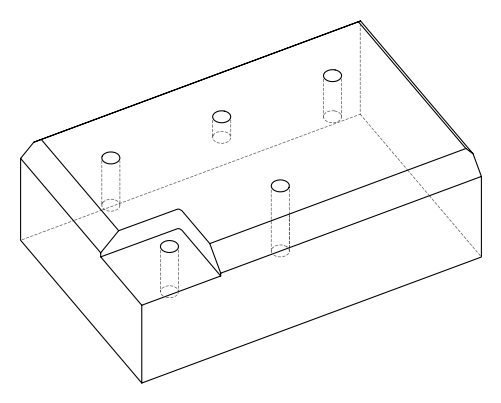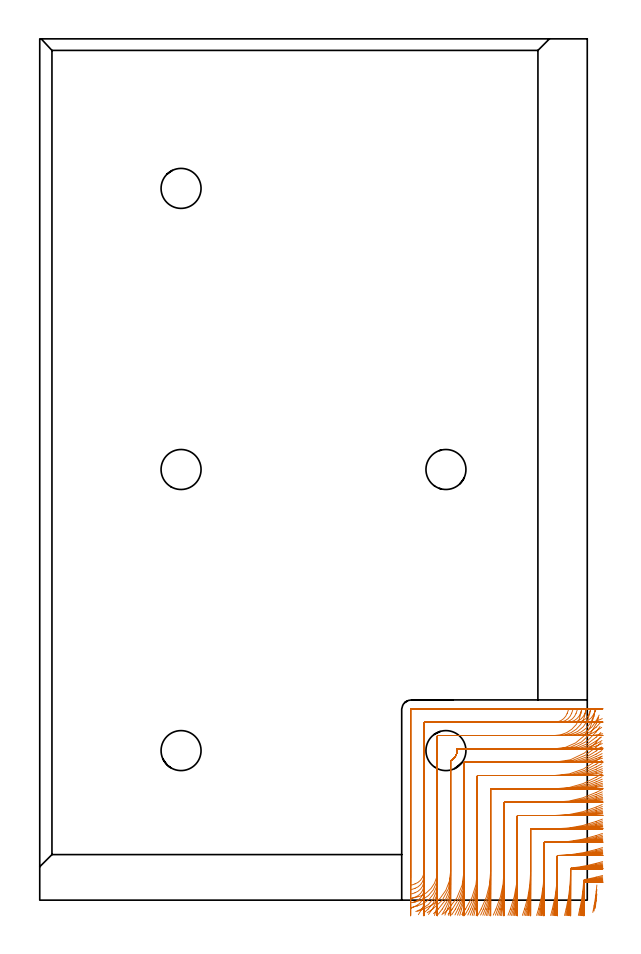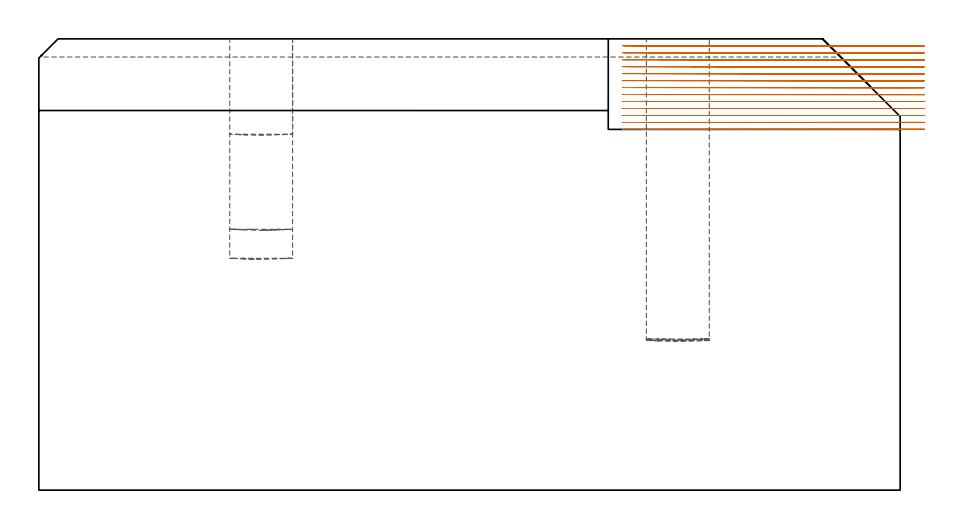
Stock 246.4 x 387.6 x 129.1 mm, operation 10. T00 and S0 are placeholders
(PLAN: 10 operations, 2 tool changes, 82.3 min)
(1 INDEXABLE_INSERT_DRILL_BLIND_HOLE_FROM_SOLID | STEP1POCKET | NXT0302_007 | 0.26 min | 15977 mm3)
(2 INDEXABLE_INSERT_DRILL_BLIND_HOLE_FROM_SOLID_1 | STEP1POCKET_1 | NXT0302_007 | 0.26 min | 21848 mm3)
(3 INDEXABLE_INSERT_DRILL_BLIND_HOLE_FROM_SOLID_2 | STEP1POCKET_2 | NXT0302_007 | 0.12 min | 6958 mm3)
(4 INDEXABLE_INSERT_DRILL_BLIND_HOLE_FROM_SOLID_3 | STEP1POCKET_3 | NXT0302_007 | 0.36 min | 21949 mm3)
(5 INDEXABLE_INSERT_DRILL_BLIND_HOLE_FROM_SOLID_4 | STEP1POCKET_4 | NXT0302_007 | 0.23 min | 13871 mm3)
(6 AREA_MILL | FG_CHAMFER_SURFACE | UGT0205_001 | 19.39 min | 75305 mm3)
(7 AREA_MILL_1 | FG_CHAMFER_SURFACE_1 | UGT0205_001 | 3.78 min | 3052 mm3)
(8 AREA_MILL_2 | FG_CHAMFER_SURFACE_2 | UGT0205_001 | 6.08 min | 5642 mm3)
(9 AREA_MILL_3 | FG_CHAMFER_SURFACE_3 | UGT0205_001 | 10.62 min | 35788 mm3)
(10 MILL_CORNER_NOTCH_RECTANGULAR | CORNER_NOTCH_RECTANGULAR | NXT0201_009 | Follow Part, ap 2, ae 75% | 41.24 min | 184515 mm3)
(TOOL NXT0302_007 | Index. Insert Drill 18mm [880-D1800L25-05] | D18 PA176 FL90 Z2)
(TOOL UGT0205_001 | Chamfer Mill 20 x 3 x 45 deg. | D20 FL50 Z2)
(TOOL NXT0201_009 | ENDMILL 8mm [2P460-0800-NA 1630] | D8 FL26 Z6)
(OP 10 MILL_CORNER_NOTCH_RECTANGULAR)
G17 G21 G94 G90
T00 M6
G54
G17 G0 G90 X250.727 Y6.804 S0 M3
G43 Z139.1 H1
Z127.108
G94 G1 X250.4 Y3.822 F250.
G2 X249.445 Y-2.594 R84.
G1 X248.889 Y-5.542
G0 Z139.1
X253.313 Y11.088
Z127.108
G1 X250.4 Y10.37
G2 X245.119 Y9.259 R78. F500.
G3 X244.793 Y8.892 R0.4
G2 X243.031 Y-4. R78.
G1 X242.378 Y-6.928 F250.
G0 Z139.1
X253.297 Y17.344
Z127.108
G1 X250.4 Y16.565
G2 X239.253 Y14.495 R72. F500.
G3 X238.9 Y14.103 R0.4
G1 Y12.974
G2 X236.871 Y-4. R72.
G1 X236.163 Y-6.915 F250.
G0 Z139.1
X253.277 Y23.648
Z127.108
G1 X250.4 Y22.799
G2 X233.286 Y20.119 R66. F500.
G3 X232.9 Y19.723 R0.4
G1 Y12.974
G2 X230.68 Y-4. R66.
G1 X229.908 Y-6.899 F250.
G0 Z139.1
X253.251 Y30.016
Z127.108
G1 X250.4 Y29.082
G2 X231.721 Y26.1 R60. F500.
G1 X227.296
G3 X226.9 Y25.704 R0.4
G1 Y12.974
G2 X224.449 Y-4. R60.
G1 X223.6 Y-6.877 F250.
G0 Z139.1
X253.215 Y36.471
Z127.108
G1 X250.4 Y35.434
G2 X231.721 Y32.1 R54. F500.
G1 X221.296
G3 X220.9 Y31.704 R0.4
G1 Y12.974
G2 X218.163 Y-4. R54.
G1 X217.22 Y-6.848 F250.
G0 Z139.1
X253.164 Y43.051
Z127.108
G1 X250.4 Y41.884
G2 X231.721 Y38.1 R48. F500.
G1 X215.296
G3 X214.9 Y37.704 R0.4
G1 Y12.974
G2 X211.799 Y-4. R48.
G1 X210.738 Y-6.806 F250.
G0 Z139.1
X253.087 Y49.817
Z127.108
G1 X250.4 Y48.482
G2 X231.721 Y44.1 R42. F500.
G1 X209.296
G3 X208.9 Y43.704 R0.4
G1 Y12.974
G2 X205.317 Y-4. R42.
G1 X204.105 Y-6.744 F250.
G0 Z139.1
X252.965 Y56.882
Z127.108
G1 X250.4 Y55.325
G2 X231.721 Y50.1 R36. F500.
G1 X203.296
G3 X202.9 Y49.704 R0.4
G1 Y12.974
G2 X198.647 Y-4. R36.
G1 X197.233 Y-6.646 F250.
G0 Z139.1
X252.747 Y64.493
Z127.108
G1 X250.4 Y62.625
G2 X231.721 Y56.1 R30. F500.
G1 X197.297
G3 X196.9 Y55.703 R0.4
G1 Y12.974
G2 X191.636 Y-4. R30.
G1 X189.939 Y-6.474 F250.
G0 Z139.1
X252.284 Y73.366
Z127.108
G1 X250.4 Y71.031
G2 X231.721 Y62.1 R24. F500.
G1 X191.297
G3 X190.9 Y61.703 R0.4
G1 Y12.974
G2 X183.867 Y-4. R24.
G1 X181.746 Y-6.121 F250.
G0 Z139.1
X249.964 Y85.688
Z127.108
G1 X249.404 Y82.741
G2 X231.721 Y68.1 R18. F500.
G1 X187.731
G2 X187.728 Y66.479 R4.999
X187.217 Y64.961 R5.152
G1 X187.14 Y64.819
X186.774 Y64.267
G2 X184.9 Y62.767 R5.005
G1 Y61.703
Y12.974
G2 X172.891 Y-4. R18.
G1 X170.062 Y-4.998 F250.
G0 Z139.1
X243.803 Y85.579
Z127.108
G1 X243.553 Y84.1
G2 X231.721 Y74.1 R12. F500.
G1 X179.297
G3 X178.9 Y73.703 R0.4
G1 Y70.422
Y67.422 F250.
G0 Z139.1
Y67.179
Z127.108
G1 Y64.179
Y12.974 F500.
G2 X168.9 Y1.142 R12.
G1 X167.421 Y0.892 F250.
G0 Z139.1
X237.877 Y85.514
Z127.108
G1 X237.377 Y84.1
G2 X231.721 Y80.1 R6. F500.
G1 X173.297
G3 X172.9 Y79.703 R0.4
G1 Y12.974
G2 X168.899 Y7.317 R6.
G1 X167.485 Y6.817 F250.
G0 Z139.1
X234.721 Y86.1
Z127.108
G1 X231.721
X167.3 F500.
G3 X166.9 Y85.7 R0.4
G1 Y12.974
Y9.974 F250.
G0 Z139.1
X250.727 Y4.812
Z125.115
G1 X250.4 Y1.83
G2 X249.901 Y-1.935 R84.
G1 X249.44 Y-4.899
G0 Z139.1
X253.331 Y10.548
Z125.115
G1 X250.4 Y9.906
G2 X245.199 Y8.95 R78. F500.
G3 X244.863 Y8.573 R0.4
G2 X243.448 Y-4. R78.
G1 X242.872 Y-6.944 F250.
G0 Z139.1
X253.318 Y16.756
Z125.115
G1 X250.4 Y16.06
G2 X239.264 Y14.314 R72. F500.
G3 X238.9 Y13.921 R0.4
G1 Y10.982
G2 X237.324 Y-4. R72.
G1 X236.7 Y-6.934 F250.
G0 Z139.1
X253.303 Y23.003
Z125.115
G1 X250.4 Y22.244
G2 X233.713 Y20.1 R66. F500.
G1 X233.295
G3 X232.9 Y19.705 R0.4
G1 Y10.982
G2 X231.177 Y-4. R66.
G1 X230.496 Y-6.922 F250.
G0 Z139.1
X253.282 Y29.302
Z125.115
G1 X250.4 Y28.467
G2 X233.713 Y26.1 R60. F500.
G1 X227.296
G3 X226.9 Y25.704 R0.4
G1 Y10.982
G2 X225. Y-4. R60.
G1 X224.25 Y-6.905 F250.
G0 Z139.1
X253.253 Y35.67
Z125.115
G1 X250.4 Y34.743
G2 X233.713 Y32.1 R54. F500.
G1 X221.296
G3 X220.9 Y31.704 R0.4
G1 Y10.982
G2 X218.78 Y-4. R54.
G1 X217.948 Y-6.882 F250.
G0 Z139.1
X253.213 Y42.137
Z125.115
G1 X250.4 Y41.094
G2 X233.713 Y38.1 R48. F500.
G1 X215.296
G3 X214.9 Y37.704 R0.4
G1 Y10.982
G2 X212.502 Y-4. R48.
G1 X211.566 Y-6.85 F250.
G0 Z139.1
X253.153 Y48.749
Z125.115
G1 X250.4 Y47.557
G2 X233.713 Y44.1 R42. F500.
G1 X209.296
G3 X208.9 Y43.704 R0.4
G1 Y10.982
G2 X206.137 Y-4. R42.
G1 X205.067 Y-6.803 F250.
G0 Z139.1
X253.058 Y55.592
Z125.115
G1 X250.4 Y54.201
G2 X233.713 Y50.1 R36. F500.
G1 X203.296
G3 X202.9 Y49.704 R0.4
G1 Y10.982
G2 X199.635 Y-4. R36.
G1 X198.386 Y-6.728 F250.
G0 Z139.1
X252.893 Y62.838
Z125.115
G1 X250.4 Y61.169
G2 X233.713 Y56.1 R30. F500.
G1 X197.297
G3 X196.9 Y55.703 R0.4
G1 Y10.982
G2 X192.891 Y-4. R30.
G1 X191.393 Y-6.599 F250.
G0 Z139.1
X252.556 Y70.937
Z125.115
G1 X250.4 Y68.851
G2 X233.713 Y62.1 R24. F500.
G1 X191.297
G3 X190.9 Y61.703 R0.4
G1 Y10.982
G2 X185.65 Y-4. R24.
G1 X183.777 Y-6.344 F250.
G0 Z139.1
X251.525 Y82.133
Z125.115
G1 X250.4 Y79.352
G2 X233.713 Y68.1 R18. F500.
G1 X187.731
G2 X187.728 Y66.479 R4.999
X187.14 Y64.819 R5.152
G1 X186.774 Y64.267
G2 X184.9 Y62.767 R5.005
G1 Y10.982
G2 X176.878 Y-4. R18.
G1 X174.381 Y-5.663 F250.
G0 Z139.1
X245.795 Y85.579
Z125.115
G1 X245.545 Y84.1
G2 X233.713 Y74.1 R12. F500.
G1 X179.297
G3 X178.9 Y73.703 R0.4
G1 Y70.422
Y67.422 F250.
G0 Z139.1
Y67.179
Z125.115
G1 Y64.179
Y10.982 F500.
G2 X168.988 Y-0.835 R12.
G1 X167.511 Y-1.096 F250.
G0 Z139.1
X239.87 Y85.514
Z125.115
G1 X239.37 Y84.1
G2 X233.713 Y80.1 R6. F500.
G1 X173.297
G3 X172.9 Y79.703 R0.4
G1 Y10.982
G2 X168.899 Y5.324 R6.
G1 X167.485 Y4.825 F250.
G0 Z139.1
X236.713 Y86.1
Z125.115
G1 X233.713
X167.3 F500.
G3 X166.9 Y85.7 R0.4
G1 Y10.982
Y7.982 F250.
G0 Z139.1
X250.723 Y2.766
Z123.123
G1 X250.394 Y-0.216
G2 X250.342 Y-0.681 R84.
G1 X249.996 Y-3.661
G0 Z139.1
X253.346 Y10.061
Z123.123
G1 X250.4 Y9.496
G2 X245.243 Y8.685 R78. F500.
G3 X244.897 Y8.297 R0.4
G2 X243.811 Y-4. R78.
G1 X243.311 Y-6.958 F250.
G0 Z139.1
X253.337 Y16.226
Z123.123
G1 X250.4 Y15.614
G2 X239.275 Y14.188 R72. F500.
G3 X238.9 Y13.794 R0.4
G1 Y8.989
G2 X237.719 Y-4. R72.
G1 X237.178 Y-6.951 F250.
G0 Z139.1
X253.325 Y22.423
Z123.123
G1 X250.4 Y21.755
G2 X235.71 Y20.1 R66. F500.
G1 X233.295
G3 X232.9 Y19.705 R0.4
G1 Y8.989
G2 X231.609 Y-4. R66.
G1 X231.019 Y-6.941 F250.
G0 Z139.1
X253.309 Y28.66
Z123.123
G1 X250.4 Y27.926
G2 X235.71 Y26.1 R60. F500.
G1 X227.296
G3 X226.9 Y25.704 R0.4
G1 Y8.989
G2 X225.477 Y-4. R60.
G1 X224.828 Y-6.929 F250.
G0 Z139.1
X253.287 Y34.952
Z123.123
G1 X250.4 Y34.136
G2 X235.71 Y32.1 R54. F500.
G1 X221.296
G3 X220.9 Y31.704 R0.4
G1 Y8.989
G2 X219.315 Y-4. R54.
G1 X218.593 Y-6.912 F250.
G0 Z139.1
X253.256 Y41.321
Z123.123
G1 X250.4 Y40.403
G2 X235.71 Y38.1 R48. F500.
G1 X215.296
G3 X214.9 Y37.704 R0.4
G1 Y8.989
G2 X213.109 Y-4. R48.
G1 X212.297 Y-6.888 F250.
G0 Z139.1
X253.211 Y47.802
Z123.123
G1 X250.4 Y46.753
G2 X235.71 Y44.1 R42. F500.
G1 X209.296
G3 X208.9 Y43.704 R0.4
G1 Y8.989
G2 X206.841 Y-4. R42.
G1 X205.913 Y-6.853 F250.
G0 Z139.1
X253.139 Y54.457
Z123.123
G1 X250.4 Y53.233
G2 X235.71 Y50.1 R36. F500.
G1 X203.296
G3 X202.9 Y49.704 R0.4
G1 Y8.989
G2 X200.475 Y-4. R36.
G1 X199.393 Y-6.798 F250.
G0 Z139.1
X253.016 Y61.411
Z123.123
G1 X250.4 Y59.942
G2 X235.71 Y56.1 R30. F500.
G1 X197.297
G3 X196.9 Y55.703 R0.4
G1 Y8.989
G2 X193.942 Y-4. R30.
G1 X192.644 Y-6.704 F250.
G0 Z139.1
X252.772 Y68.957
Z123.123
G1 X250.4 Y67.121
G2 X235.71 Y62.1 R24. F500.
G1 X191.297
G3 X190.9 Y61.703 R0.4
G1 Y8.989
G2 X187.082 Y-4. R24.
G1 X185.458 Y-6.523 F250.
G0 Z139.1
X252.134 Y78.145
Z123.123
G1 X250.4 Y75.697
G2 X235.71 Y68.1 R18. F500.
G1 X187.731
G2 X187.728 Y66.479 R4.999
X187.14 Y64.819 R5.152
G1 X186.774 Y64.267
G2 X184.9 Y62.767 R5.005
G1 Y61.703
Y8.989
G2 X179.362 Y-4. R18.
G1 X177.197 Y-6.077 F250.
G0 Z139.1
X247.785 Y85.417
Z123.123
G1 X247.515 Y83.942
G2 X235.71 Y74.1 R12. F500.
G1 X179.297
G3 X178.9 Y73.703 R0.4
G1 Y70.422
Y67.422 F250.
G0 Z139.1
Y67.179
Z123.123
G1 Y64.179
Y8.989 F500.
G2 X169.889 Y-2.633 R12.
G1 X166.983 Y-3.38 F250.
G0 Z139.1
X241.867 Y85.514
Z123.123
G1 X241.367 Y84.1
G2 X235.71 Y80.1 R6. F500.
G1 X173.297
G3 X172.9 Y79.703 R0.4
G1 Y8.989
G2 X168.9 Y3.332 R6.
G1 X167.486 Y2.832 F250.
G0 Z139.1
X238.71 Y86.1
Z123.123
G1 X235.71
X167.3 F500.
G3 X166.9 Y85.7 R0.4
G1 Y8.989
Y5.989 F250.
G0 Z139.1
X253.36 Y9.629
Z121.131
G1 X250.4 Y9.14
G2 X245.256 Y8.466 R78. F500.
G3 X244.9 Y8.074 R0.4
G1 Y6.996
G2 X244.121 Y-4. R78.
G1 X243.698 Y-6.97 F250.
G0 Z139.1
X253.353 Y15.757
Z121.131
G1 X250.4 Y15.228
G2 X239.286 Y14.117 R72. F500.
G3 X238.9 Y13.722 R0.4
G1 Y6.996
G2 X238.055 Y-4. R72.
G1 X237.597 Y-6.965 F250.
G0 Z139.1
X253.344 Y21.91
Z121.131
G1 X250.4 Y21.333
G2 X237.704 Y20.1 R66. F500.
G1 X233.295
G3 X232.9 Y19.705 R0.4
G1 Y6.996
G2 X231.977 Y-4. R66.
G1 X231.478 Y-6.958 F250.
G0 Z139.1
X253.332 Y28.093
Z121.131
G1 X250.4 Y27.459
G2 X237.704 Y26.1 R60. F500.
G1 X227.296
G3 X226.9 Y25.704 R0.4
G1 Y6.996
G2 X225.884 Y-4. R60.
G1 X225.334 Y-6.949 F250.
G0 Z139.1
X253.316 Y34.319
Z121.131
G1 X250.4 Y33.614
G2 X237.704 Y32.1 R54. F500.
G1 X221.296
G3 X220.9 Y31.704 R0.4
G1 Y6.996
G2 X219.769 Y-4. R54.
G1 X219.158 Y-6.937 F250.
G0 Z139.1
X253.293 Y40.603
Z121.131
G1 X250.4 Y39.809
G2 X237.704 Y38.1 R48. F500.
G1 X215.296
G3 X214.9 Y37.704 R0.4
G1 Y6.996
G2 X213.623 Y-4. R48.
G1 X212.936 Y-6.92 F250.
G0 Z139.1
X253.26 Y46.972
Z121.131
G1 X250.4 Y46.065
G2 X237.704 Y44.1 R42. F500.
G1 X209.296
G3 X208.9 Y43.704 R0.4
G1 Y6.996
G2 X207.435 Y-4. R42.
G1 X206.649 Y-6.895 F250.
G0 Z139.1
X253.207 Y53.471
Z121.131
G1 X250.4 Y52.413
G2 X237.704 Y50.1 R36. F500.
G1 X203.296
G3 X202.9 Y49.704 R0.4
G1 Y6.996
G2 X201.179 Y-4. R36.
G1 X200.263 Y-6.857 F250.
G0 Z139.1
X253.118 Y60.189
Z121.131
G1 X250.4 Y58.919
G2 X237.704 Y56.1 R30. F500.
G1 X197.297
G3 X196.9 Y55.704 R0.4
G1 Y6.996
G2 X194.812 Y-4. R30.
G1 X193.712 Y-6.791 F250.
G0 Z139.1
X252.946 Y67.32
Z121.131
G1 X250.4 Y65.733
G2 X237.704 Y62.1 R24. F500.
G1 X191.297
G3 X190.9 Y61.703 R0.4
G1 Y6.996
G2 X188.233 Y-4. R24.
G1 X186.858 Y-6.667 F250.
G0 Z139.1
X252.527 Y75.456
Z121.131
G1 X250.4 Y73.34
G2 X237.704 Y68.1 R18. F500.
G1 X187.731
G2 X187.728 Y66.479 R5.
X187.14 Y64.819 R5.152
G1 X186.774 Y64.267
G2 X184.9 Y62.767 R5.005
G1 Y61.703
Y6.996
G2 X181.151 Y-4. R18.
G1 X179.318 Y-6.375 F250.
G0 Z139.1
X250.069 Y85.78
Z121.131
G1 X249.267 Y82.89
G2 X237.704 Y74.1 R12. F500.
G1 X179.297
G3 X178.9 Y73.703 R0.4
G1 Y70.422
Y67.422 F250.
G0 Z139.1
Y67.179
Z121.131
G1 Y64.179
Y6.996 F500.
G2 X171.955 Y-3.887 R12.
G1 X169.235 Y-5.151 F250.
G0 Z139.1
X243.861 Y85.514
Z121.131
G1 X243.361 Y84.1
G2 X237.704 Y80.1 R6. F500.
G1 X173.297
G3 X172.9 Y79.703 R0.4
G1 Y6.996
G2 X168.9 Y1.339 R6.
G1 X167.486 Y0.839 F250.
G0 Z139.1
X240.704 Y86.1
Z121.131
G1 X237.704
X167.3 F500.
G3 X166.9 Y85.7 R0.4
G1 Y6.996
Y3.996 F250.
G0 Z139.1
X253.372 Y9.25
Z119.138
G1 X250.4 Y8.838
G2 X245.266 Y8.299 R78. F500.
G3 X244.9 Y7.906 R0.4
G1 Y5.009
G2 X244.378 Y-4. R78.
G1 X244.032 Y-6.98 F250.
G0 Z139.1
X253.367 Y15.346
Z119.138
G1 X250.4 Y14.9
G2 X239.696 Y14.1 R72. F500.
G1 X239.295
G3 X238.9 Y13.705 R0.4
G1 Y5.009
G2 X238.334 Y-4. R72.
G1 X237.959 Y-6.976 F250.
G0 Z139.1
X253.36 Y21.46
Z119.138
G1 X250.4 Y20.974
G2 X239.696 Y20.1 R66. F500.
G1 X233.295
G3 X232.9 Y19.705 R0.4
G1 Y5.009
G2 X232.282 Y-4. R66.
G1 X231.873 Y-6.972 F250.
G0 Z139.1
X253.352 Y27.598
Z119.138
G1 X250.4 Y27.062
G2 X239.696 Y26.1 R60. F500.
G1 X227.296
G3 X226.9 Y25.704 R0.4
G1 Y5.009
G2 X226.22 Y-4. R60.
G1 X225.769 Y-6.966 F250.
G0 Z139.1
X253.34 Y33.766
Z119.138
G1 X250.4 Y33.171
G2 X239.696 Y32.1 R54. F500.
G1 X221.296
G3 X220.9 Y31.704 R0.4
G1 Y5.009
G2 X220.143 Y-4. R54.
G1 X219.643 Y-6.958 F250.
G0 Z139.1
X253.324 Y39.978
Z119.138
G1 X250.4 Y39.309
G2 X239.696 Y38.1 R48. F500.
G1 X215.296
G3 X214.9 Y37.704 R0.4
G1 Y5.009
G2 X214.047 Y-4. R48.
G1 X213.484 Y-6.947 F250.
G0 Z139.1
X253.301 Y46.251
Z119.138
G1 X250.4 Y45.487
G2 X239.696 Y44.1 R42. F500.
G1 X209.296
G3 X208.9 Y43.704 R0.4
G1 Y5.009
G2 X207.922 Y-4. R42.
G1 X207.279 Y-6.93 F250.
G0 Z139.1
X253.264 Y52.62
Z119.138
G1 X250.4 Y51.728
G2 X239.696 Y50.1 R36. F500.
G1 X203.296
G3 X202.9 Y49.704 R0.4
G1 Y5.009
G2 X201.755 Y-4. R36.
G1 X201.004 Y-6.905 F250.
G0 Z139.1
X253.203 Y59.145
Z119.138
G1 X250.4 Y58.074
G2 X239.696 Y56.1 R30. F500.
G1 X197.296
G3 X196.9 Y55.704 R0.4
G1 Y5.009
G2 X195.515 Y-4. R30.
G1 X194.615 Y-6.862 F250.
G0 Z139.1
X253.085 Y65.957
Z119.138
G1 X250.4 Y64.619
G2 X239.696 Y62.1 R24. F500.
G1 X191.297
G3 X190.9 Y61.703 R0.4
G1 Y5.009
G2 X189.145 Y-4. R24.
G1 X188.019 Y-6.781 F250.
G0 Z139.1
X252.812 Y73.412
Z119.138
G1 X250.4 Y71.628
G2 X239.696 Y68.1 R18. F500.
G1 X187.731
G2 X187.728 Y66.479 R5.
X187.14 Y64.819 R5.152
G1 X186.774 Y64.267
G2 X184.9 Y62.767 R5.005
G1 Y61.703
Y5.009
G2 X182.483 Y-4. R18.
G1 X180.982 Y-6.597 F250.
G0 Z139.1
X251.739 Y83.279
Z119.138
G1 X250.367 Y80.611
G2 X239.696 Y74.1 R12. F500.
G1 X179.297
G3 X178.9 Y73.703 R0.4
G1 Y70.422
Y67.422 F250.
G0 Z139.1
Y67.179
Z119.138
G1 Y64.179
Y5.009 F500.
G2 X174.827 Y-4. R12.
G1 X172.575 Y-5.982 F250.
G0 Z139.1
X245.853 Y85.514
Z119.138
G1 X245.353 Y84.1
G2 X239.696 Y80.1 R6. F500.
G1 X173.297
G3 X172.9 Y79.703 R0.4
G1 Y5.009
G2 X168.95 Y-0.63 R6.
G1 X167.54 Y-1.143 F250.
G0 Z139.1
X242.696 Y86.1
Z119.138
G1 X239.696
X167.3 F500.
G3 X166.9 Y85.7 R0.4
G1 Y5.009
Y2.009 F250.
G0 Z139.1
X253.381 Y8.924
Z117.146
G1 X250.4 Y8.589
G2 X245.276 Y8.183 R78. F500.
G3 X244.9 Y7.789 R0.4
G1 Y2.961
G2 X244.589 Y-4. R78.
G1 X244.321 Y-6.988 F250.
G0 Z139.1
X253.378 Y14.993
Z117.146
G1 X250.4 Y14.63
G2 X241.683 Y14.1 R72. F500.
G1 X239.295
G3 X238.9 Y13.705 R0.4
G1 Y2.961
G2 X238.563 Y-4. R72.
G1 X238.273 Y-6.986 F250.
G0 Z139.1
X253.374 Y21.074
Z117.146
G1 X250.4 Y20.678
G2 X241.683 Y20.1 R66. F500.
G1 X233.295
G3 X232.9 Y19.705 R0.4
G1 Y2.961
G2 X232.532 Y-4. R66.
G1 X232.215 Y-6.983 F250.
G0 Z139.1
X253.368 Y27.172
Z117.146
G1 X250.4 Y26.737
G2 X241.683 Y26.1 R60. F500.
G1 X227.296
G3 X226.9 Y25.704 R0.4
G1 Y2.961
G2 X226.495 Y-4. R60.
G1 X226.147 Y-6.98 F250.
G0 Z139.1
X253.361 Y33.292
Z117.146
G1 X250.4 Y32.808
G2 X241.683 Y32.1 R54. F500.
G1 X221.296
G3 X220.9 Y31.704 R0.4
G1 Y2.961
G2 X220.449 Y-4. R54.
G1 X220.063 Y-6.975 F250.
G0 Z139.1
X253.35 Y39.443
Z117.146
G1 X250.4 Y38.898
G2 X241.683 Y38.1 R48. F500.
G1 X215.296
G3 X214.9 Y37.704 R0.4
G1 Y2.961
G2 X214.392 Y-4. R48.
G1 X213.957 Y-6.968 F250.
G0 Z139.1
X253.335 Y45.637
Z117.146
G1 X250.4 Y45.014
G2 X241.683 Y44.1 R42. F500.
G1 X209.296
G3 X208.9 Y43.704 R0.4
G1 Y2.961
G2 X208.319 Y-4. R42.
G1 X207.822 Y-6.959 F250.
G0 Z139.1
X253.311 Y51.898
Z117.146
G1 X250.4 Y51.171
G2 X241.683 Y50.1 R36. F500.
G1 X203.296
G3 X202.9 Y49.704 R0.4
G1 Y2.961
G2 X202.22 Y-4. R36.
G1 X201.64 Y-6.943 F250.
G0 Z139.1
X253.271 Y58.266
Z117.146
G1 X250.4 Y57.394
G2 X241.683 Y56.1 R30. F500.
G1 X197.297
G3 X196.9 Y55.703 R0.4
G1 Y2.961
G2 X196.081 Y-4. R30.
G1 X195.385 Y-6.918 F250.
G0 Z139.1
X253.195 Y64.828
Z117.146
G1 X250.4 Y63.739
G2 X241.683 Y62.1 R24. F500.
G1 X191.297
G3 X190.9 Y61.703 R0.4
G1 Y2.961
G2 X189.868 Y-4. R24.
G1 X188.998 Y-6.871 F250.
G0 Z139.1
X253.025 Y71.804
Z117.146
G1 X250.4 Y70.351
G2 X241.683 Y68.1 R18. F500.
G1 X187.731
G2 X187.728 Y66.479 R4.999
X187.14 Y64.819 R5.152
G1 X186.774 Y64.267
G2 X184.9 Y62.767 R5.005
G1 Y61.703
Y2.961
G2 X183.499 Y-4. R18.
G1 X182.339 Y-6.767 F250.
G0 Z139.1
X252.462 Y80.032
Z117.146
G1 X250.4 Y77.853
G2 X241.683 Y74.1 R12. F500.
G1 X179.297
G3 X178.9 Y73.703 R0.4
G1 Y70.422
Y67.422 F250.
G0 Z139.1
Y67.179
Z117.146
G1 Y64.179
Y2.961 F500.
G2 X176.674 Y-4. R12.
G1 X174.934 Y-6.444 F250.
G0 Z139.1
X247.828 Y85.402
Z117.146
G1 X247.303 Y83.997
G2 X241.683 Y80.1 R6. F500.
G1 X173.297
G3 X172.9 Y79.703 R0.4
G1 Y2.961
G2 X169.593 Y-2.4 R6.
G1 X166.912 Y-3.747 F250.
G0 Z139.1
X244.683 Y86.1
Z117.146
G1 X241.683
X167.3 F500.
G3 X166.9 Y85.7 R0.4
G1 Y2.961
Y-0.039 F250.
G0 Z139.1
X253.389 Y8.636
Z115.154
G1 X250.4 Y8.382
G2 X245.287 Y8.115 R78. F500.
G3 X244.9 Y7.72 R0.4
G1 Y-0.803
G2 X244.834 Y-4. R78.
G1 X244.711 Y-6.997 F250.
G0 Z139.1
X253.387 Y14.681
Z115.154
G1 X250.4 Y14.405
G2 X243.777 Y14.1 R72. F500.
G1 X239.295
G3 X238.9 Y13.705 R0.4
G1 Y-0.803
G2 X238.829 Y-4. R72.
G1 X238.696 Y-6.997 F250.
G0 Z139.1
X253.385 Y20.734
Z115.154
G1 X250.4 Y20.433
G2 X243.777 Y20.1 R66. F500.
G1 X233.295
G3 X232.9 Y19.705 R0.4
G1 Y-0.803
G2 X232.823 Y-4. R66.
G1 X232.677 Y-6.996 F250.
G0 Z139.1
X253.382 Y26.798
Z115.154
G1 X250.4 Y26.467
G2 X243.777 Y26.1 R60. F500.
G1 X227.296
G3 X226.9 Y25.704 R0.4
G1 Y-0.803
G2 X226.815 Y-4. R60.
G1 X226.655 Y-6.996 F250.
G0 Z139.1
X253.377 Y32.876
Z115.154
G1 X250.4 Y32.508
G2 X243.777 Y32.1 R54. F500.
G1 X221.296
G3 X220.9 Y31.704 R0.4
G1 Y-0.803
G2 X220.805 Y-4. R54.
G1 X220.628 Y-6.995 F250.
G0 Z139.1
X253.371 Y38.973
Z115.154
G1 X250.4 Y38.559
G2 X243.777 Y38.1 R48. F500.
G1 X215.296
G3 X214.9 Y37.704 R0.4
G1 Y-0.803
G2 X214.793 Y-4. R48.
G1 X214.594 Y-6.993 F250.
G0 Z139.1
X253.362 Y45.099
Z115.154
G1 X250.4 Y44.625
G2 X243.777 Y44.1 R42. F500.
G1 X209.296
G3 X208.9 Y43.704 R0.4
G1 Y-0.803
G2 X208.778 Y-4. R42.
G1 X208.55 Y-6.991 F250.
G0 Z139.1
X253.349 Y51.266
Z115.154
G1 X250.4 Y50.714
G2 X243.777 Y50.1 R36. F500.
G1 X203.296
G3 X202.9 Y49.704 R0.4
G1 Y-0.803
G2 X202.758 Y-4. R36.
G1 X202.491 Y-6.988 F250.
G0 Z139.1
X253.326 Y57.502
Z115.154
G1 X250.4 Y56.84
G2 X243.777 Y56.1 R30. F500.
G1 X197.297
G3 X196.9 Y55.703 R0.4
G1 Y-0.803
G2 X196.729 Y-4. R30.
G1 X196.409 Y-6.983 F250.
G0 Z139.1
X253.284 Y63.86
Z115.154
G1 X250.4 Y63.032
G2 X243.777 Y62.1 R24. F500.
G1 X191.297
G3 X190.9 Y61.703 R0.4
G1 Y-0.803
G2 X190.686 Y-4. R24.
G1 X190.286 Y-6.973 F250.
G0 Z139.1
X253.19 Y70.466
Z115.154
G1 X250.4 Y69.363
G2 X243.777 Y68.1 R18. F500.
G1 X187.731
G2 X187.728 Y66.479 R4.999
X187.14 Y64.819 R5.152
G1 X186.774 Y64.267
G2 X184.9 Y62.767 R5.005
G1 Y61.703
Y-0.803
G2 X184.614 Y-4. R18.
G1 X184.081 Y-6.952 F250.
G0 Z139.1
X252.902 Y77.749
Z115.154
G1 X250.4 Y76.093
G2 X243.777 Y74.1 R12. F500.
G1 X179.297
G3 X178.9 Y73.703 R0.4
G1 Y70.422
Y67.422 F250.
G0 Z139.1
Y67.178
Z115.154
G1 Y64.178
Y-0.803 F500.
G2 X178.466 Y-4. R12.
G1 X177.667 Y-6.892 F250.
G0 Z139.1
X250.485 Y86.058
Z115.154
G1 X249.127 Y83.383
G2 X243.777 Y80.1 R6. F500.
G1 X173.297
G3 X172.9 Y79.703 R0.4
G1 Y-0.803
G2 X171.977 Y-4. R6.
G1 X170.379 Y-6.539 F250.
G0 Z139.1
X246.777 Y86.1
Z115.154
G1 X243.777
X167.3 F500.
G3 X166.9 Y85.7 R0.4
G1 Y-0.803
Y-3.803 F250.
G0 Z139.1
X253.399 Y8.221
Z113.161
G1 X250.4 Y8.133
G2 X248.126 Y8.1 R78. F500.
G1 X245.295
G3 X244.9 Y7.705 R0.4
G1 Y-3.522
G2 X244.899 Y-4. R78.
G1 X244.88 Y-7. F250.
G0 Z139.1
X253.398 Y14.231
Z113.161
G1 X250.4 Y14.136
G2 X248.126 Y14.1 R72. F500.
G1 X239.295
G3 X238.9 Y13.705 R0.4
G1 Y-3.522
G2 X238.898 Y-4. R72.
G1 X238.878 Y-7. F250.
G0 Z139.1
X253.398 Y20.243
Z113.161
G1 X250.4 Y20.139
G2 X248.126 Y20.1 R66. F500.
G1 X233.295
G3 X232.9 Y19.705 R0.4
G1 Y-3.522
G2 X232.898 Y-4. R66.
G1 X232.877 Y-7. F250.
G0 Z139.1
X253.398 Y26.257
Z113.161
G1 X250.4 Y26.143
G2 X248.126 Y26.1 R60. F500.
G1 X227.295
G3 X226.9 Y25.705 R0.4
G1 Y-3.522
G2 X226.898 Y-4. R60.
G1 X226.874 Y-7. F250.
G0 Z139.1
X253.397 Y32.274
Z113.161
G1 X250.4 Y32.148
G2 X248.126 Y32.1 R54. F500.
G1 X221.296
G3 X220.9 Y31.704 R0.4
G1 Y-3.522
G2 X220.898 Y-4. R54.
G1 X220.871 Y-7. F250.
G0 Z139.1
X253.397 Y38.296
Z113.161
G1 X250.4 Y38.154
G2 X248.126 Y38.1 R48. F500.
G1 X215.296
G3 X214.9 Y37.704 R0.4
G1 Y-3.522
G2 X214.898 Y-4. R48.
G1 X214.868 Y-7. F250.
G0 Z139.1
X253.396 Y44.324
Z113.161
G1 X250.4 Y44.162
G2 X248.126 Y44.1 R42. F500.
G1 X209.296
G3 X208.9 Y43.704 R0.4
G1 Y-3.522
G2 X208.897 Y-4. R42.
G1 X208.863 Y-7. F250.
G0 Z139.1
X253.394 Y50.361
Z113.161
G1 X250.4 Y50.172
G2 X248.126 Y50.1 R36. F500.
G1 X203.296
G3 X202.9 Y49.704 R0.4
G1 Y-3.522
G2 X202.897 Y-4. R36.
G1 X202.857 Y-7. F250.
G0 Z139.1
X253.391 Y56.414
Z113.161
G1 X250.4 Y56.186
G2 X248.126 Y56.1 R30. F500.
G1 X197.297
G3 X196.9 Y55.703 R0.4
G1 Y-3.522
G2 X196.896 Y-4. R30.
G1 X196.848 Y-7. F250.
G0 Z139.1
X253.386 Y62.492
Z113.161
G1 X250.4 Y62.208
G2 X248.126 Y62.1 R24. F500.
G1 X191.297
G3 X190.9 Y61.703 R0.4
G1 Y-3.522
G2 X190.895 Y-4. R24.
G1 X190.835 Y-6.999 F250.
G0 Z139.1
X253.376 Y68.623
Z113.161
G1 X250.4 Y68.244
G2 X248.126 Y68.1 R18. F500.
G1 X187.731
G2 X187.728 Y66.479 R4.999
X187.14 Y64.819 R5.152
G1 X186.774 Y64.267
G2 X184.9 Y62.767 R5.005
G1 Y61.703
Y-3.522
G2 X184.894 Y-4. R18.
G1 X184.814 Y-6.999 F250.
G0 Z139.1
X253.346 Y74.886
Z113.161
G1 X250.4 Y74.318
G2 X248.126 Y74.1 R12. F500.
G1 X179.297
G3 X178.9 Y73.703 R0.4
G1 Y70.422
Y67.422 F250.
G0 Z139.1
Y67.179
Z113.161
G1 Y64.179
Y-3.522 F500.
G2 X178.89 Y-4. R12.
G1 X178.771 Y-6.998 F250.
G0 Z139.1
X253.176 Y81.685
Z113.161
G1 X250.4 Y80.548
G2 X248.126 Y80.1 R6. F500.
G1 X173.297
G3 X172.9 Y79.703 R0.4
G1 Y-3.522
G2 X172.881 Y-4. R6.
G1 X172.642 Y-6.99 F250.
G0 Z139.1
X251.126 Y86.1
Z113.161
G1 X248.126
X167.3 F500.
G3 X166.9 Y85.7 R0.4
G1 Y-3.522
Y-6.522 F250.
G0 Z139.1
X253.4 Y8.113
Z111.169
G1 X250.4 Y8.101
X250.084 Y8.1 F500.
X245.295
G3 X244.9 Y7.705 R0.4
G1 Y-4.
Y-7. F250.
G0 Z139.1
X253.4 Y14.114
Z111.169
G1 X250.4 Y14.101
X250.084 Y14.1 F500.
X239.295
G3 X238.9 Y13.705 R0.4
G1 Y-4.
Y-7. F250.
G0 Z139.1
X253.4 Y20.115
Z111.169
G1 X250.4 Y20.101
X250.084 Y20.1 F500.
X233.295
G3 X232.9 Y19.705 R0.4
G1 Y-4.
Y-7. F250.
G0 Z139.1
X253.4 Y26.117
Z111.169
G1 X250.4 Y26.101
X250.084 Y26.1 F500.
X227.295
G3 X226.9 Y25.705 R0.4
G1 Y-4.
Y-7. F250.
G0 Z139.1
X253.4 Y32.119
Z111.169
G1 X250.4 Y32.101
X250.084 Y32.1 F500.
X221.296
G3 X220.9 Y31.704 R0.4
G1 Y-4.
Y-7. F250.
G0 Z139.1
X253.4 Y38.121
Z111.169
G1 X250.4 Y38.101
G2 X250.084 Y38.1 R48. F500.
G1 X215.296
G3 X214.9 Y37.704 R0.4
G1 Y-4.
Y-7. F250.
G0 Z139.1
X253.4 Y44.124
Z111.169
G1 X250.4 Y44.101
G2 X250.084 Y44.1 R42. F500.
G1 X209.296
G3 X208.9 Y43.704 R0.4
G1 Y-4.
Y-7. F250.
G0 Z139.1
X253.4 Y50.128
Z111.169
G1 X250.4 Y50.101
G2 X250.084 Y50.1 R36. F500.
G1 X203.296
G3 X202.9 Y49.704 R0.4
G1 Y-4.
Y-7. F250.
G0 Z139.1
X253.4 Y56.133
Z111.169
G1 X250.4 Y56.102
G2 X250.084 Y56.1 R30. F500.
G1 X197.296
G3 X196.9 Y55.704 R0.4
G1 Y-4.
Y-7. F250.
G0 Z139.1
X253.4 Y62.142
Z111.169
G1 X250.4 Y62.102
G2 X250.084 Y62.1 R24. F500.
G1 X191.297
G3 X190.9 Y61.703 R0.4
G1 Y-4.
Y-7. F250.
G0 Z139.1
X253.4 Y68.156
Z111.169
G1 X250.4 Y68.103
G2 X250.084 Y68.1 R18. F500.
G1 X187.731
G2 X187.728 Y66.479 R4.999
X187.14 Y64.819 R5.165
G1 X186.774 Y64.267
G2 X184.9 Y62.767 R5.005
G1 Y61.703
Y-4.
Y-7. F250.
G0 Z139.1
X253.399 Y74.183
Z111.169
G1 X250.4 Y74.104
G2 X250.084 Y74.1 R12. F500.
G1 X179.297
G3 X178.9 Y73.703 R0.4
G1 Y70.422
Y67.422 F250.
G0 Z139.1
Y67.179
Z111.169
G1 Y64.179
Y-4. F500.
Y-7. F250.
G0 Z139.1
X253.396 Y80.267
Z111.169
G1 X250.4 Y80.108
G2 X250.084 Y80.1 R6. F500.
G1 X173.297
G3 X172.9 Y79.703 R0.4
G1 Y-4.
Y-7. F250.
G0 Z139.1
X253.084 Y86.1
Z111.169
G1 X250.084
X167.3 F500.
G3 X166.9 Y85.7 R0.4
G1 Y-4.
Y-7. F250.
G0 Z139.1
X253.4 Y8.1
Z109.177
G1 X250.4
X245.295 F500.
G3 X244.9 Y7.705 R0.4
G1 Y-4.
Y-7. F250.
G0 Z139.1
X253.4 Y14.1
Z109.177
G1 X250.4
X239.295 F500.
G3 X238.9 Y13.705 R0.4
G1 Y-4.
Y-7. F250.
G0 Z139.1
X253.4 Y20.1
Z109.177
G1 X250.4
X233.295 F500.
G3 X232.9 Y19.705 R0.4
G1 Y-4.
Y-7. F250.
G0 Z139.1
X253.4 Y26.1
Z109.177
G1 X250.4
X227.295 F500.
G3 X226.9 Y25.705 R0.4
G1 Y-4.
Y-7. F250.
G0 Z139.1
X253.4 Y32.1
Z109.177
G1 X250.4
X221.296 F500.
G3 X220.9 Y31.704 R0.4
G1 Y-4.
Y-7. F250.
G0 Z139.1
X253.4 Y38.1
Z109.177
G1 X250.4
X215.296 F500.
G3 X214.9 Y37.704 R0.4
G1 Y-4.
Y-7. F250.
G0 Z139.1
X253.4 Y44.1
Z109.177
G1 X250.4
X209.296 F500.
G3 X208.9 Y43.704 R0.4
G1 Y-4.
Y-7. F250.
G0 Z139.1
X253.4 Y50.1
Z109.177
G1 X250.4
X203.296 F500.
G3 X202.9 Y49.704 R0.4
G1 Y-4.
Y-7. F250.
G0 Z139.1
X253.4 Y56.1
Z109.177
G1 X250.4
X197.296 F500.
G3 X196.9 Y55.704 R0.4
G1 Y-4.
Y-7. F250.
G0 Z139.1
X253.4 Y62.1
Z109.177
G1 X250.4
X191.297 F500.
G3 X190.9 Y61.703 R0.4
G1 Y-4.
Y-7. F250.
G0 Z139.1
X253.4 Y68.1
Z109.177
G1 X250.4
X187.731 F500.
G2 X187.728 Y66.479 R5.
X187.14 Y64.819 R5.165
G1 X186.774 Y64.267
G2 X184.9 Y62.767 R5.005
G1 Y61.703
Y-4.
Y-7. F250.
G0 Z139.1
X253.4 Y74.1
Z109.177
G1 X250.4
X179.297 F500.
G3 X178.9 Y73.703 R0.4
G1 Y70.422
Y67.422 F250.
G0 Z139.1
Y67.179
Z109.177
G1 Y64.179
Y-4. F500.
Y-7. F250.
G0 Z139.1
X253.4 Y80.1
Z109.177
G1 X250.4
X173.297 F500.
G3 X172.9 Y79.703 R0.4
G1 Y-4.
Y-7. F250.
G0 Z139.1
X253.4 Y86.1
Z109.177
G1 X250.4
X167.3 F500.
G3 X166.9 Y85.7 R0.4
G1 Y-4.
Y-7. F250.
G0 Z139.1
X253.4 Y8.1
Z107.185
G1 X250.4
X245.295 F500.
G3 X244.9 Y7.705 R0.4
G1 Y-4.
Y-7. F250.
G0 Z139.1
X253.4 Y14.1
Z107.185
G1 X250.4
X239.295 F500.
G3 X238.9 Y13.705 R0.4
G1 Y-4.
Y-7. F250.
G0 Z139.1
X253.4 Y20.1
Z107.185
G1 X250.4
X233.295 F500.
G3 X232.9 Y19.705 R0.4
G1 Y-4.
Y-7. F250.
G0 Z139.1
X253.4 Y26.1
Z107.185
G1 X250.4
X227.295 F500.
G3 X226.9 Y25.705 R0.4
G1 Y-4.
Y-7. F250.
G0 Z139.1
X253.4 Y32.1
Z107.185
G1 X250.4
X221.296 F500.
G3 X220.9 Y31.704 R0.4
G1 Y-4.
Y-7. F250.
G0 Z139.1
X253.4 Y38.1
Z107.185
G1 X250.4
X215.296 F500.
G3 X214.9 Y37.704 R0.4
G1 Y-4.
Y-7. F250.
G0 Z139.1
X253.4 Y44.1
Z107.185
G1 X250.4
X209.296 F500.
G3 X208.9 Y43.704 R0.4
G1 Y-4.
Y-7. F250.
G0 Z139.1
X253.4 Y50.1
Z107.185
G1 X250.4
X203.296 F500.
G3 X202.9 Y49.704 R0.4
G1 Y-4.
Y-7. F250.
G0 Z139.1
X253.4 Y56.1
Z107.185
G1 X250.4
X197.296 F500.
G3 X196.9 Y55.704 R0.4
G1 Y-4.
Y-7. F250.
G0 Z139.1
X253.4 Y62.1
Z107.185
G1 X250.4
X191.297 F500.
G3 X190.9 Y61.703 R0.4
G1 Y-4.
Y-7. F250.
G0 Z139.1
X253.4 Y68.1
Z107.185
G1 X250.4
X187.731 F500.
G2 X187.728 Y66.479 R5.
X187.14 Y64.819 R5.152
G1 X186.774 Y64.267
G2 X184.9 Y62.767 R5.005
G1 Y61.703
Y-4.
Y-7. F250.
G0 Z139.1
X253.4 Y74.1
Z107.185
G1 X250.4
X179.297 F500.
G3 X178.9 Y73.703 R0.4
G1 Y70.422
Y67.422 F250.
G0 Z139.1
Y67.179
Z107.185
G1 Y64.179
Y-4. F500.
Y-7. F250.
G0 Z139.1
X253.4 Y80.1
Z107.185
G1 X250.4
X173.297 F500.
G3 X172.9 Y79.703 R0.4
G1 Y-4.
Y-7. F250.
G0 Z139.1
X253.4 Y86.1
Z107.185
G1 X250.4
X167.3 F500.
G3 X166.9 Y85.7 R0.4
G1 Y-4.
Y-7. F250.
G0 Z139.1
X253.4 Y8.1
Z105.192
G1 X250.4
X245.295 F500.
G3 X244.9 Y7.705 R0.4
G1 Y-4.
Y-7. F250.
G0 Z139.1
X253.4 Y14.1
Z105.192
G1 X250.4
X239.295 F500.
G3 X238.9 Y13.705 R0.4
G1 Y-4.
Y-7. F250.
G0 Z139.1
X253.4 Y20.1
Z105.192
G1 X250.4
X233.295 F500.
G3 X232.9 Y19.705 R0.4
G1 Y-4.
Y-7. F250.
G0 Z139.1
X253.4 Y26.1
Z105.192
G1 X250.4
X227.295 F500.
G3 X226.9 Y25.705 R0.4
G1 Y-4.
Y-7. F250.
G0 Z139.1
X253.4 Y32.1
Z105.192
G1 X250.4
X221.296 F500.
G3 X220.9 Y31.704 R0.4
G1 Y-4.
Y-7. F250.
G0 Z139.1
X253.4 Y38.1
Z105.192
G1 X250.4
X215.296 F500.
G3 X214.9 Y37.704 R0.4
G1 Y-4.
Y-7. F250.
G0 Z139.1
X253.4 Y44.1
Z105.192
G1 X250.4
X209.296 F500.
G3 X208.9 Y43.704 R0.4
G1 Y-4.
Y-7. F250.
G0 Z139.1
X253.4 Y50.1
Z105.192
G1 X250.4
X203.296 F500.
G3 X202.9 Y49.704 R0.4
G1 Y-4.
Y-7. F250.
G0 Z139.1
X253.4 Y56.1
Z105.192
G1 X250.4
X197.296 F500.
G3 X196.9 Y55.704 R0.4
G1 Y-4.
Y-7. F250.
G0 Z139.1
X253.4 Y62.1
Z105.192
G1 X250.4
X191.297 F500.
G3 X190.9 Y61.703 R0.4
G1 Y-4.
Y-7. F250.
G0 Z139.1
X253.4 Y68.1
Z105.192
G1 X250.4
X187.731 F500.
G2 X187.728 Y66.479 R5.
X187.14 Y64.819 R5.152
G1 X186.774 Y64.267
G2 X184.9 Y62.767 R5.005
G1 Y61.703
Y-4.
Y-7. F250.
G0 Z139.1
X253.4 Y74.1
Z105.192
G1 X250.4
X179.297 F500.
G3 X178.9 Y73.703 R0.4
G1 Y70.422
Y67.422 F250.
G0 Z139.1
Y67.179
Z105.192
G1 Y64.179
Y-4. F500.
Y-7. F250.
G0 Z139.1
X253.4 Y80.1
Z105.192
G1 X250.4
X173.297 F500.
G3 X172.9 Y79.703 R0.4
G1 Y-4.
Y-7. F250.
G0 Z139.1
X253.4 Y86.1
Z105.192
G1 X250.4
X167.3 F500.
G3 X166.9 Y85.7 R0.4
G1 Y-4.
Y-7. F250.
G0 Z139.1
X253.4 Y8.1
Z103.2
G1 X250.4
X245.295 F500.
G3 X244.9 Y7.705 R0.4
G1 Y-4.
Y-7. F250.
G0 Z139.1
X253.4 Y14.1
Z103.2
G1 X250.4
X239.295 F500.
G3 X238.9 Y13.705 R0.4
G1 Y-4.
Y-7. F250.
G0 Z139.1
X253.4 Y20.1
Z103.2
G1 X250.4
X233.295 F500.
G3 X232.9 Y19.705 R0.4
G1 Y-4.
Y-7. F250.
G0 Z139.1
X253.4 Y26.1
Z103.2
G1 X250.4
X227.295 F500.
G3 X226.9 Y25.705 R0.4
G1 Y-4.
Y-7. F250.
G0 Z139.1
X253.4 Y32.1
Z103.2
G1 X250.4
X221.296 F500.
G3 X220.9 Y31.704 R0.4
G1 Y-4.
Y-7. F250.
G0 Z139.1
X253.4 Y38.1
Z103.2
G1 X250.4
X215.296 F500.
G3 X214.9 Y37.704 R0.4
G1 Y-4.
Y-7. F250.
G0 Z139.1
X253.4 Y44.1
Z103.2
G1 X250.4
X209.296 F500.
G3 X208.9 Y43.704 R0.4
G1 Y-4.
Y-7. F250.
G0 Z139.1
X253.4 Y50.1
Z103.2
G1 X250.4
X203.296 F500.
G3 X202.9 Y49.704 R0.4
G1 Y-4.
Y-7. F250.
G0 Z139.1
X253.4 Y56.1
Z103.2
G1 X250.4
X197.296 F500.
G3 X196.9 Y55.704 R0.4
G1 Y-4.
Y-7. F250.
G0 Z139.1
X253.4 Y62.1
Z103.2
G1 X250.4
X191.297 F500.
G3 X190.9 Y61.703 R0.4
G1 Y-4.
Y-7. F250.
G0 Z139.1
X253.4 Y68.1
Z103.2
G1 X250.4
X187.731 F500.
G2 X187.728 Y66.479 R4.999
X187.14 Y64.819 R5.152
G1 X186.774 Y64.267
G2 X184.9 Y62.767 R5.005
G1 Y61.703
Y-4.
Y-7. F250.
G0 Z139.1
X253.4 Y74.1
Z103.2
G1 X250.4
X179.297 F500.
G3 X178.9 Y73.703 R0.4
G1 Y70.422
Y67.422 F250.
G0 Z139.1
Y67.178
Z103.2
G1 Y64.178
Y-4. F500.
Y-7. F250.
G0 Z139.1
X253.4 Y80.1
Z103.2
G1 X250.4
X173.297 F500.
G3 X172.9 Y79.703 R0.4
G1 Y-4.
Y-7. F250.
G0 Z139.1
X253.4 Y86.1
Z103.2
G1 X250.4
X167.3 F500.
G3 X166.9 Y85.7 R0.4
G1 Y-4.
Y-7. F250.
G0 Z139.1
M5
M2
